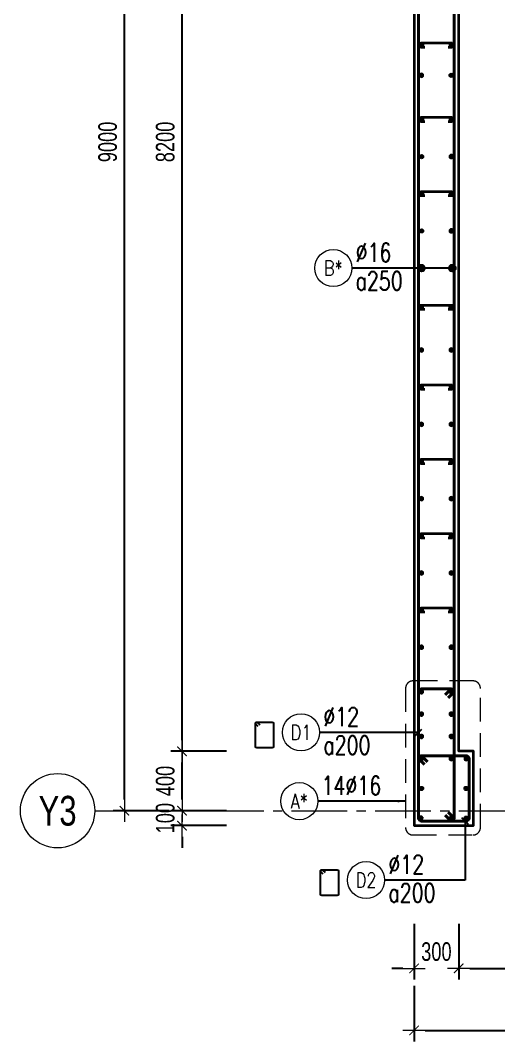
# Model space of a CAD drawing. Header units: millimetres. Extents: x 738475 to 1279438, y -34239 to 156422.
# Drawn here: x 1061622 to 1064840, y 86603 to 93473 of the extents above; entities that cross this region are included whole.
import ezdxf
from ezdxf.enums import TextEntityAlignment as Align

# ---------------------------------------------------------------- set-up
doc = ezdxf.new("R2010")
doc.units = ezdxf.units.MM
doc.header["$MEASUREMENT"] = 0
for name, pattern in [('HIDDEN2', [4.7625, 3.175, -1.5875]), ('HT_Dim Grid$0$CENTER2', [1.125, 0.75, -0.125, 0.125, -0.125]), ('HT_Grid$0$CENTER2', [1.125, 0.75, -0.125, 0.125, -0.125])]:
    doc.linetypes.add(name, pattern=pattern)
doc.layers.get('0').update_dxf_attribs({"lineweight": 20})
doc.layers.get('Defpoints').update_dxf_attribs({"color": 151, "lineweight": 9})
for name, color, linetype, lineweight in [('HT_Dim Grid$0$NDC_S_AXIS', 5, 'HT_Dim Grid$0$CENTER2', 13), ('HT_Dim Grid$0$NDC_S_SYMBOL', 1, 'Continuous', 15), ('HT_Dim Grid$0$NDC_S_TEXT SYMBOL', 7, 'Continuous', 20), ('HT_Grid$0$NDC_S_AXIS', 5, 'HT_Grid$0$CENTER2', 13), ('KC-LEADER', 153, 'Continuous', 18), ('KC-THEP', 6, 'Continuous', 40), ('NDC_S_DIM', 1, 'Continuous', 15), ('NDC_S_HIDDEN', 8, 'HIDDEN2', 13), ('NDC_S_LEADER', 1, 'Continuous', 15), ('NDC_S_REBAR', 4, 'Continuous', 35), ('NDC_S_STIRRUP', 4, 'Continuous', 40), ('NDC_S_VN TEXT', 7, 'Continuous', 20), ('NDC_S_WALL', 6, 'Continuous', 35)]:
    doc.layers.add(name, color=color, linetype=linetype, lineweight=lineweight)
doc.layers.add('Ligature', color=1, linetype='Continuous')
doc.styles.add('HT_Dim Grid$0$NDC_ANNO', font='', dxfattribs={"width": 0.8})
doc.styles.add('NDC_ARIAL', font='arial.ttf', dxfattribs={"width": 0.85})
doc.styles.add('NDC_DIM', font='', dxfattribs={"width": 0.75})
doc.styles.add('NDC_EN TXT', font='romans.shx', dxfattribs={"width": 0.8})
doc.styles.get('HT_Dim Grid$0$NDC_ANNO').set_extended_font_data('Dotum')
doc.styles.get('NDC_DIM').set_extended_font_data('Dotum')
doc.dimstyles.new('NDC_1-50', dxfattribs={"dimscale": 50, "dimtxt": 2.5, "dimasz": 1, "dimexe": 1.5, "dimexo": 0, "dimgap": 0.8, "dimtad": 1, "dimdec": 0, "dimdsep": 46, "dimtxsty": 'NDC_ARIAL', "dimblk": 'DIMMARK', "dimcen": 49999.938995, "dimdle": 1.5, "dimclrd": 1, "dimclre": 1, "dimclrt": 3, "dimadec": 0, "dimazin": 0, "dimtfac": 1, "dimtdec": 0, "dimtix": 1, "dimtmove": 2, "dimatfit": 3, "dimfxl": 1, "dimarcsym": 0})
doc.dimstyles.new('NDC_dim_30', dxfattribs={"dimscale": 30, "dimtxt": 2.5, "dimasz": 1.5, "dimexe": 1.5, "dimexo": 2.5, "dimgap": 1, "dimtad": 1, "dimdec": 0, "dimzin": 0, "dimdsep": 46, "dimtxsty": 'NDC_DIM', "dimblk": 'DIMMARK', "dimcen": 0.09, "dimdle": 1.2, "dimclrd": 1, "dimclre": 1, "dimclrt": 3, "dimadec": 0, "dimazin": 0, "dimtfac": 1, "dimtdec": 0, "dimtix": 1, "dimtofl": 0, "dimtmove": 0, "dimatfit": 3, "dimfxl": 6, "dimfxlon": 1, "dimtolj": 1, "dimtzin": 0, "dimarcsym": 0})
doc.dimstyles.new('NDC_dim_50', dxfattribs={"dimscale": 50, "dimtxt": 2.5, "dimasz": 1.5, "dimexe": 1.5, "dimexo": 2.5, "dimgap": 1, "dimtad": 1, "dimdec": 0, "dimzin": 0, "dimdsep": 46, "dimtxsty": 'NDC_DIM', "dimblk": 'DIMMARK', "dimcen": 0.09, "dimdle": 1.2, "dimclrd": 1, "dimclre": 1, "dimclrt": 3, "dimadec": 0, "dimazin": 0, "dimtfac": 1, "dimtdec": 0, "dimtix": 1, "dimtofl": 0, "dimtmove": 0, "dimatfit": 3, "dimfxl": 6, "dimfxlon": 1, "dimtolj": 1, "dimtzin": 0, "dimarcsym": 0})

# ---------------------------------------------------------------- blocks, each defined once
blk = doc.blocks.new('THEP')
at = {"layer": 'KC-LEADER', "color": 6}
blk.add_circle((0, 0), 14, dxfattribs=at)
at = {"layer": 'KC-THEP'}
for p, q in [((-14, 0), (14, 0)), ((9.9, 9.9), (-9.9, -9.9)), ((-9.9, 9.9), (9.9, -9.9)), ((0, 14), (0, -14))]:
    blk.add_line(p, q, dxfattribs=at)
blk = doc.blocks.new('DIMMARK')
at = {"layer": 'NDC_S_DIM', "color": 1}
blk.add_line((-1.5, 0), (1, 0), dxfattribs=at)
at = {"layer": 'NDC_S_DIM', "color": 2, "const_width": 0.1}
blk.add_lwpolyline([(-0.424, -0.424), (0.424, 0.424)], dxfattribs=at)
blk = doc.blocks.new('*U13')
blk.add_circle((-2.5, 0), 2.5)
at = {"layer": 'NDC_S_VN TEXT', "color": 3, "style": 'NDC_EN TXT', "width": 0.75}
blk.add_attdef('DK1', (0.5, 0.85), '', height=2.5, dxfattribs=at)
at = {"layer": 'NDC_S_VN TEXT', "color": 7, "style": 'NDC_EN TXT', "width": 0.8}
blk.add_attdef('SH2', text='', height=2, dxfattribs=at).set_placement((-2.5, 0), align=Align.MIDDLE)
blk = doc.blocks.new('*U11')
blk.add_circle((-2.5, 0), 2.5)
at = {"layer": 'NDC_S_VN TEXT', "color": 3, "style": 'NDC_EN TXT', "width": 0.75}
for tag, p in [('DK1', (0.5, 0.85)), ('KC1', (0.5, -2.97))]:
    blk.add_attdef(tag, p, '', height=2.5, dxfattribs=at)
at = {"layer": 'NDC_S_VN TEXT', "color": 7, "style": 'NDC_EN TXT', "width": 0.8}
blk.add_attdef('SH2', text='', height=2, dxfattribs=at).set_placement((-2.5, 0), align=Align.MIDDLE)
blk = doc.blocks.new('*D1239')
at = {"layer": 'Defpoints', "color": 0, "transparency": 16777216}
for p in [(1064571.7, 88976.9), (1064271.7, 88476.9), (1064571.7, 87094.7)]:
    blk.add_point(p, dxfattribs=at)
at = {"layer": 'NDC_S_DIM', "color": 1, "lineweight": -2, "transparency": 16777216}
for p, q in [((1064271.7, 87394.7), (1064271.7, 87019.7)), ((1064571.7, 87394.7), (1064571.7, 87019.7)), ((1064196.7, 87094.7), (1064121.7, 87094.7)), ((1064646.7, 87094.7), (1064721.7, 87094.7))]:
    blk.add_line(p, q, dxfattribs=at)
at = {"layer": 'NDC_S_DIM', "color": 1, "lineweight": -2, "transparency": 16777216, "xscale": 75, "yscale": 75, "zscale": 75}
blk.add_blockref('DIMMARK', (1064271.7, 87094.7), dxfattribs=at)
at = {"layer": 'NDC_S_DIM', "color": 1, "lineweight": -2, "transparency": 16777216, "xscale": 75, "yscale": 75, "zscale": 75, "rotation": 180}
blk.add_blockref('DIMMARK', (1064571.7, 87094.7), dxfattribs=at)
at = {"layer": 'NDC_S_DIM', "color": 3, "transparency": 16777216, "insert": (1064421.7, 87207.3), "char_height": 125, "attachment_point": 5, "style": 'NDC_DIM'}
blk.add_mtext('\\A1;300', dxfattribs=at)
blk = doc.blocks.new('*D1240')
at = {"layer": 'Defpoints', "color": 0, "ltscale": 200, "transparency": 16777216}
for p in [(1064571.7, 88976.9), (1066021.7, 88976.9), (1066021.7, 87094.7)]:
    blk.add_point(p, dxfattribs=at)
at = {"layer": 'NDC_S_DIM', "color": 1, "lineweight": -2, "ltscale": 200, "transparency": 16777216}
for p, q in [((1064571.7, 87394.7), (1064571.7, 87019.7)), ((1066021.7, 87394.7), (1066021.7, 87019.7)), ((1064646.7, 87094.7), (1065946.7, 87094.7))]:
    blk.add_line(p, q, dxfattribs=at)
at = {"layer": 'NDC_S_DIM', "color": 1, "lineweight": -2, "ltscale": 200, "transparency": 16777216, "xscale": 75, "yscale": 75, "zscale": 75, "rotation": 180}
blk.add_blockref('DIMMARK', (1064571.7, 87094.7), dxfattribs=at)
at = {"layer": 'NDC_S_DIM', "color": 1, "lineweight": -2, "ltscale": 200, "transparency": 16777216, "xscale": 75, "yscale": 75, "zscale": 75}
blk.add_blockref('DIMMARK', (1066021.7, 87094.7), dxfattribs=at)
at = {"layer": 'NDC_S_DIM', "color": 3, "ltscale": 200, "transparency": 16777216, "insert": (1065296.7, 87207.3), "char_height": 125, "attachment_point": 5, "style": 'NDC_DIM'}
blk.add_mtext('\\A1;1450', dxfattribs=at)
blk = doc.blocks.new('*D1245')
at = {"layer": 'Defpoints', "color": 0, "ltscale": 200, "transparency": 16777216}
for p in [(1064271.7, 88217.5), (1067271.7, 87935.1), (1067271.7, 86677.5)]:
    blk.add_point(p, dxfattribs=at)
at = {"layer": 'NDC_S_DIM', "color": 1, "lineweight": -2, "ltscale": 200, "transparency": 16777216}
for p, q in [((1064271.7, 86977.5), (1064271.7, 86602.5)), ((1067271.7, 86977.5), (1067271.7, 86602.5)), ((1064346.7, 86677.5), (1067196.7, 86677.5))]:
    blk.add_line(p, q, dxfattribs=at)
at = {"layer": 'NDC_S_DIM', "color": 1, "lineweight": -2, "ltscale": 200, "transparency": 16777216, "xscale": 75, "yscale": 75, "zscale": 75, "rotation": 180}
blk.add_blockref('DIMMARK', (1064271.7, 86677.5), dxfattribs=at)
at = {"layer": 'NDC_S_DIM', "color": 1, "lineweight": -2, "ltscale": 200, "transparency": 16777216, "xscale": 75, "yscale": 75, "zscale": 75}
blk.add_blockref('DIMMARK', (1067271.7, 86677.5), dxfattribs=at)
at = {"layer": 'NDC_S_DIM', "color": 3, "ltscale": 200, "transparency": 16777216, "insert": (1065771.7, 86790.1), "char_height": 125, "attachment_point": 5, "style": 'NDC_DIM'}
blk.add_mtext('\\A1;3000', dxfattribs=at)
blk = doc.blocks.new('*D1258')
at = {"layer": 'Defpoints', "color": 0, "ltscale": 200, "transparency": 16777216}
for p in [(1062709.9, 88555.8), (1065579.3, 88555.8), (1065579.3, 88155.8)]:
    blk.add_point(p, dxfattribs=at)
at = {"layer": 'NDC_S_DIM', "color": 1, "lineweight": -2, "ltscale": 200, "transparency": 16777216}
for p, q in [((1063009.9, 88555.8), (1062634.9, 88555.8)), ((1062709.9, 88230.8), (1062709.9, 88480.8)), ((1063009.9, 88155.8), (1062634.9, 88155.8))]:
    blk.add_line(p, q, dxfattribs=at)
at = {"layer": 'NDC_S_DIM', "color": 1, "lineweight": -2, "ltscale": 200, "transparency": 16777216, "xscale": 75, "yscale": 75, "zscale": 75}
for p, rotation in [((1062709.9, 88555.8), 90), ((1062709.9, 88155.8), 270)]:
    blk.add_blockref('DIMMARK', p, dxfattribs=dict(at, rotation=rotation))
at = {"layer": 'NDC_S_DIM', "color": 3, "ltscale": 200, "transparency": 16777216, "insert": (1062597.3, 88355.8), "char_height": 125, "attachment_point": 5, "rotation": 90, "style": 'NDC_DIM'}
blk.add_mtext('\\A1;400', dxfattribs=at)
blk = doc.blocks.new('*D1259')
at = {"layer": 'Defpoints', "color": 0, "ltscale": 200, "transparency": 16777216}
for p in [(1062709.9, 96755.8), (1064271.7, 96755.8), (1064271.7, 88555.8)]:
    blk.add_point(p, dxfattribs=at)
at = {"layer": 'NDC_S_DIM', "color": 1, "lineweight": -2, "ltscale": 200, "transparency": 16777216}
for p, q in [((1063009.9, 96755.8), (1062634.9, 96755.8)), ((1062709.9, 88630.8), (1062709.9, 96680.8)), ((1063009.9, 88555.8), (1062634.9, 88555.8))]:
    blk.add_line(p, q, dxfattribs=at)
at = {"layer": 'NDC_S_DIM', "color": 1, "lineweight": -2, "ltscale": 200, "transparency": 16777216, "xscale": 75, "yscale": 75, "zscale": 75}
for p, rotation in [((1062709.9, 96755.8), 90), ((1062709.9, 88555.8), 270)]:
    blk.add_blockref('DIMMARK', p, dxfattribs=dict(at, rotation=rotation))
at = {"layer": 'NDC_S_DIM', "color": 3, "ltscale": 200, "transparency": 16777216, "insert": (1062597.3, 92655.8), "char_height": 125, "attachment_point": 5, "rotation": 90, "style": 'NDC_DIM'}
blk.add_mtext('\\A1;8200', dxfattribs=at)
blk = doc.blocks.new('*D1261')
at = {"layer": 'Defpoints', "color": 0, "ltscale": 200, "transparency": 16777216}
for p in [(1062322.3, 97155.8), (1064271.7, 97155.8), (1064271.7, 88155.8)]:
    blk.add_point(p, dxfattribs=at)
at = {"layer": 'NDC_S_DIM', "color": 1, "lineweight": -2, "ltscale": 200, "transparency": 16777216}
for p, q in [((1062622.3, 97155.8), (1062247.3, 97155.8)), ((1062322.3, 88230.8), (1062322.3, 97080.8)), ((1062622.3, 88155.8), (1062247.3, 88155.8))]:
    blk.add_line(p, q, dxfattribs=at)
at = {"layer": 'NDC_S_DIM', "color": 1, "lineweight": -2, "ltscale": 200, "transparency": 16777216, "xscale": 75, "yscale": 75, "zscale": 75}
for p, rotation in [((1062322.3, 97155.8), 90), ((1062322.3, 88155.8), 270)]:
    blk.add_blockref('DIMMARK', p, dxfattribs=dict(at, rotation=rotation))
at = {"layer": 'NDC_S_DIM', "color": 3, "ltscale": 200, "transparency": 16777216, "insert": (1062209.7, 92655.8), "char_height": 125, "attachment_point": 5, "rotation": 90, "style": 'NDC_DIM'}
blk.add_mtext('\\A1;9000', dxfattribs=at)
blk = doc.blocks.new('*U20')
at = {"layer": 'HT_Dim Grid$0$NDC_S_SYMBOL'}
blk.add_line((5, 0), (9, 0), dxfattribs=at)
blk.add_circle((0, 0), 5, dxfattribs=at)
at = {"layer": 'HT_Dim Grid$0$NDC_S_TEXT SYMBOL', "color": 7, "style": 'HT_Dim Grid$0$NDC_ANNO', "width": 0.8}
blk.add_attdef('GRID', text='', height=4, rotation=270, dxfattribs=at).set_placement((0, 0), align=Align.MIDDLE)
blk = doc.blocks.new('*D1272')
at = {"layer": 'Defpoints', "color": 0, "ltscale": 200, "transparency": 16777216}
for p in [(1065579.3, 88155.8), (1062709.9, 88055.8), (1064271.7, 88055.8)]:
    blk.add_point(p, dxfattribs=at)
at = {"layer": 'NDC_S_DIM', "color": 1, "lineweight": -2, "ltscale": 200, "transparency": 16777216}
for p, q in [((1062709.9, 88230.8), (1062709.9, 88305.8)), ((1063009.9, 88155.8), (1062634.9, 88155.8)), ((1063009.9, 88055.8), (1062634.9, 88055.8)), ((1062709.9, 87980.8), (1062709.9, 87905.8))]:
    blk.add_line(p, q, dxfattribs=at)
at = {"layer": 'NDC_S_DIM', "color": 1, "lineweight": -2, "ltscale": 200, "transparency": 16777216, "xscale": 75, "yscale": 75, "zscale": 75}
for p, rotation in [((1062709.9, 88155.8), 270), ((1062709.9, 88055.8), 90)]:
    blk.add_blockref('DIMMARK', p, dxfattribs=dict(at, rotation=rotation))
at = {"layer": 'NDC_S_DIM', "color": 3, "ltscale": 200, "transparency": 16777216, "insert": (1062597.3, 88105.8), "char_height": 125, "attachment_point": 5, "rotation": 90, "style": 'NDC_DIM'}
blk.add_mtext('\\A1;100', dxfattribs=at)

msp = doc.modelspace()

# ---------------------------------------------------------------- linework, layer by layer
at = {"layer": 'HT_Grid$0$NDC_S_AXIS', "ltscale": 500}
msp.add_line((1062322.297, 88155.785), (1077615.672, 88155.785), dxfattribs=at)
at = {"layer": 'Ligature'}
for points in [[(1063222.811, 88721.825), (1063206.846, 88737.791, -0.66817864), (1063212.619, 88751.729), (1063317.248, 88751.729, -0.41421356), (1063325.413, 88743.564), (1063325.413, 88586.457, -0.41421356), (1063317.248, 88578.292), (1063212.619, 88578.292, -0.41421356), (1063204.454, 88586.457), (1063204.454, 88743.564, -0.66817864), (1063218.392, 88749.338), (1063234.358, 88733.372)], [(1063660.624, 87728.224), (1063644.658, 87744.19, -0.66817864), (1063650.431, 87758.128), (1063755.06, 87758.128, -0.41421356), (1063763.225, 87749.963), (1063763.225, 87592.855, -0.41421356), (1063755.06, 87584.69), (1063650.431, 87584.69, -0.41421356), (1063642.266, 87592.855), (1063642.266, 87749.963, -0.66817864), (1063656.204, 87755.736), (1063672.17, 87739.77)]]:
    msp.add_lwpolyline(points, format="xyb", dxfattribs=at)
at = {"layer": 'NDC_S_HIDDEN', "ltscale": 50}
msp.add_lwpolyline([(1064264.271, 87992.698), (1064667.907, 87992.698, 0.41421356), (1064717.907, 88042.698), (1064717.907, 88979.174, 0.41421356), (1064667.907, 89029.174), (1064264.271, 89029.174, 0.41421356), (1064214.271, 88979.174), (1064214.271, 88042.698, 0.41421356)], format="xyb", close=True, dxfattribs=at)
at = {"layer": 'NDC_S_REBAR'}
for points in [[(1064343.238, 93292.031), (1064318.238, 93292.031, -1), (1064318.238, 93322.031), (1064525.263, 93322.031, -1), (1064525.263, 93292.031), (1064500.263, 93292.031)], [(1064343.238, 92792.031), (1064318.238, 92792.031, -1), (1064318.238, 92822.031), (1064525.263, 92822.031, -1), (1064525.263, 92792.031), (1064500.263, 92792.031)], [(1064343.238, 92292.031), (1064318.238, 92292.031, -1), (1064318.238, 92322.031), (1064525.263, 92322.031, -1), (1064525.263, 92292.031), (1064500.263, 92292.031)], [(1064343.238, 91527.649), (1064318.238, 91527.649, -1), (1064318.238, 91557.649), (1064525.263, 91557.649, -1), (1064525.263, 91527.649), (1064500.263, 91527.649)], [(1064343.21, 90990.785), (1064318.21, 90990.785, -1), (1064318.21, 91020.785), (1064525.234, 91020.785, -1), (1064525.234, 90990.785), (1064500.234, 90990.785)], [(1064343.21, 90490.785), (1064318.21, 90490.785, -1), (1064318.21, 90520.785), (1064525.234, 90520.785, -1), (1064525.234, 90490.785), (1064500.234, 90490.785)], [(1064343.21, 89990.785), (1064318.21, 89990.785, -1), (1064318.21, 90020.785), (1064525.234, 90020.785, -1), (1064525.234, 89990.785), (1064500.234, 89990.785)], [(1064343.21, 89490.785), (1064318.21, 89490.785, -1), (1064318.21, 89520.785), (1064525.234, 89520.785, -1), (1064525.234, 89490.785), (1064500.234, 89490.785)]]:
    msp.add_lwpolyline(points, format="xyb", dxfattribs=at)
at = {"layer": 'NDC_S_STIRRUP'}
for points in [[(1064501.673, 88145.785), (1064541.673, 88105.785, -0.41421356), (1064521.673, 88085.785), (1064321.673, 88085.785, -0.41421356), (1064301.673, 88105.785), (1064301.673, 97205.785, -0.41421356), (1064321.673, 97225.785), (1064521.673, 97225.785, -0.41421356), (1064541.673, 97205.785), (1064541.673, 88105.785, -0.41421356), (1064521.673, 88085.785), (1064481.673, 88125.785)], [(1064501.783, 88915.785), (1064541.783, 88955.785, 0.41421356), (1064521.783, 88975.785), (1064321.783, 88975.785, 0.41421356), (1064301.783, 88955.785), (1064301.673, 88105.785, 0.41421356), (1064321.673, 88085.785), (1064521.673, 88085.785, 0.41421356), (1064541.673, 88105.785), (1064541.783, 88955.785, 0.41421356), (1064521.783, 88975.785), (1064481.783, 88935.785)], [(1064361.673, 88485.785), (1064321.673, 88525.785, 0.41421356), (1064301.673, 88505.785), (1064301.673, 88105.785, 0.41421356), (1064321.673, 88085.785), (1064621.673, 88085.785, 0.41421356), (1064641.673, 88105.785), (1064641.673, 88505.785, 0.41421356), (1064621.673, 88525.785), (1064321.673, 88525.785, 0.41421356), (1064301.673, 88505.785), (1064341.673, 88465.785)]]:
    msp.add_lwpolyline(points, format="xyb", dxfattribs=at)
at = {"layer": 'NDC_S_WALL'}
msp.add_lwpolyline([(1064671.673, 95455.785), (1064671.673, 95755.785), (1064571.673, 95755.785), (1064571.673, 97255.785), (1064271.673, 97255.785), (1064271.673, 88055.785), (1064671.673, 88055.785), (1064671.673, 88555.785), (1064571.673, 88555.785), (1064571.673, 95455.785), (1064671.673, 95455.785)], dxfattribs=at)

# ---------------------------------------------------------------- block references
at = {"layer": 'HT_Dim Grid$0$NDC_S_AXIS'}
ref = msp.add_blockref('*U20', (1061872.297, 88155.785), dxfattribs=dict(at, xscale=50, yscale=50, zscale=150))
ref.add_attrib('GRID', 'Y3', dxfattribs={"layer": 'HT_Dim Grid$0$NDC_S_TEXT SYMBOL', "color": 7, "height": 200, "style": 'HT_Dim Grid$0$NDC_ANNO', "width": 0.8}).set_placement((1061872.297, 88155.785), align=Align.MIDDLE)
at = {"layer": 'KC-THEP'}
for p, rotation in [((1064321.701, 93307.031), 189.6685644363809), ((1064521.673, 93104.238), 189.6685644363809), ((1064321.701, 92807.031), 189.6685644363809), ((1064321.701, 92557.031), 189.6685644363809), ((1064321.701, 92307.031), 189.6685644363809), ((1064321.701, 92057.031), 189.6685644363809), ((1064321.701, 91807.031), 189.6685644363809), ((1064521.673, 91542.95), 189.6685644363809), ((1064321.673, 88305.785), 9.668564436380946), ((1064321.673, 88305.785), 9.668564436380946), ((1064621.656, 88305.785), 9.668564436380946), ((1064621.656, 88305.785), 9.668564436380946), ((1064521.673, 88105.785), 189.6685644363809), ((1064521.673, 88105.785), 189.6685644363809), ((1064621.673, 88105.785), 189.6685644363809)]:
    msp.add_blockref('THEP', p, dxfattribs=dict(at, rotation=rotation))
at = {"layer": 'KC-THEP', "xscale": -1, "rotation": 350.3314355636191}
for p in [(1064521.673, 93307.332), (1064321.701, 93103.938), (1064521.673, 92807.332), (1064521.673, 92557.332), (1064521.673, 92307.332), (1064521.673, 92057.332), (1064521.673, 91807.332), (1064321.701, 91542.649), (1064321.673, 91255.785), (1064521.673, 91255.785), (1064321.673, 91005.785), (1064521.673, 91005.785), (1064321.673, 90755.785), (1064521.673, 90755.785), (1064321.673, 90505.785), (1064521.673, 90505.785), (1064321.673, 90255.785), (1064521.673, 90255.785), (1064321.673, 90005.785), (1064521.673, 90005.785), (1064321.673, 89755.785), (1064521.673, 89755.785), (1064321.673, 89505.785), (1064521.673, 89505.785), (1064321.673, 89255.785), (1064521.673, 89255.785), (1064321.673, 88955.785), (1064521.673, 88955.785), (1064321.673, 88805.785), (1064521.673, 88805.785), (1064321.673, 88655.785), (1064521.673, 88655.785), (1064321.673, 88505.785), (1064321.673, 88505.785), (1064521.673, 88505.785), (1064521.673, 88505.785), (1064621.673, 88505.785), (1064318.16, 88105.785), (1064318.16, 88105.785)]:
    msp.add_blockref('THEP', p, dxfattribs=at)
at = {"layer": 'NDC_S_VN TEXT', "xscale": 50, "yscale": 50, "zscale": 50}
for name, p, values in [('*U11', (1063852.754, 91807.031), {'SH2': 'B*', 'DK1': '%%C16', 'KC1': 'a250'}), ('*U11', (1063635.736, 88682.826), {'SH2': 'D1', 'DK1': '%%C12', 'KC1': 'a200'}), ('*U13', (1063623.932, 88219.935), {'SH2': 'A*', 'DK1': '14%%C16'}), ('*U11', (1064073.548, 87689.225), {'SH2': 'D2', 'DK1': '%%C12', 'KC1': 'a200'})]:
    msp.add_blockref(name, p, dxfattribs=at).add_auto_attribs(values)

# ---------------------------------------------------------------- dimensions: what is measured, and where the dimension line sits
at = {"layer": 'NDC_S_DIM', "ltscale": 200}
for base, p1, p2, picture, middle in [((1062322.297, 97155.785), (1064271.673, 88155.785), (1064271.673, 97155.785), '*D1261', (1062209.712, 92655.785)), ((1062709.867, 88555.785), (1065579.342, 88155.785), (1065579.342, 88555.785), '*D1258', (1062597.283, 88355.785))]:
    dim = msp.add_linear_dim(base=base, p1=p1, p2=p2, angle=90, dimstyle='NDC_dim_50', dxfattribs=at)
    dim.commit()
    dim.dimension.update_dxf_attribs({"geometry": picture, "text_midpoint": middle})
for base, p1, p2, picture, middle in [((1062709.867, 96755.785), (1064271.673, 88555.785), (1064271.673, 96755.785), '*D1259', (1062597.283, 92655.785)), ((1062709.867, 88055.785), (1065579.342, 88155.785), (1064271.673, 88055.785), '*D1272', (1062597.283, 88105.785))]:
    dim = msp.add_linear_dim(base=base, p1=p1, p2=p2, angle=90, dimstyle='NDC_dim_50', override={"dimtmove": 1}, dxfattribs=at)
    dim.commit()
    dim.dimension.update_dxf_attribs({"geometry": picture, "text_midpoint": middle})
at = {"layer": 'NDC_S_DIM'}
dim = msp.add_linear_dim(base=(1064571.673, 87094.695), p1=(1064271.673, 88476.919), p2=(1064571.673, 88976.919), dimstyle='NDC_dim_50', dxfattribs=at)
dim.commit()
dim.dimension.update_dxf_attribs({"geometry": '*D1239', "text_midpoint": (1064421.673, 87207.279)})
at = {"layer": 'NDC_S_DIM', "ltscale": 200}
for base, p1, p2, picture, middle in [((1066021.673, 87094.695), (1064571.673, 88976.919), (1066021.673, 88976.919), '*D1240', (1065296.673, 87207.279)), ((1067271.673, 86677.549), (1064271.673, 88217.521), (1067271.673, 87935.124), '*D1245', (1065771.673, 86790.134))]:
    dim = msp.add_linear_dim(base=base, p1=p1, p2=p2, dimstyle='NDC_dim_50', override={"dimtmove": 1}, dxfattribs=at)
    dim.commit()
    dim.dimension.update_dxf_attribs({"geometry": picture, "text_midpoint": middle})

# ---------------------------------------------------------------- leaders
at = {"layer": 'NDC_S_LEADER'}
for points, override in [([(1064528.725, 91807.031), (1063852.754, 91807.031)], {"dimtad": 0, "dimldrblk": 'Origin'}), ([(1064321.701, 91807.031), (1063852.754, 91807.031)], {"dimtad": 0, "dimldrblk": 'Origin'}), ([(1064301.673, 88682.826), (1063633.661, 88682.826)], {"dimtad": 0, "dimldrblk": 'Oblique'}), ([(1064615.139, 88085.785), (1064615.139, 87689.225), (1064073.548, 87689.225)], {"dimgap": 1, "dimtad": 0, "dimldrblk": 'Oblique'})]:
    msp.add_leader(points, dimstyle='NDC_dim_30', override=override, dxfattribs=at)
msp.add_leader([(1064212.06, 88219.935), (1063623.932, 88219.935)], dimstyle='NDC_1-50', dxfattribs=at)

doc.saveas('drawing.dxf')
